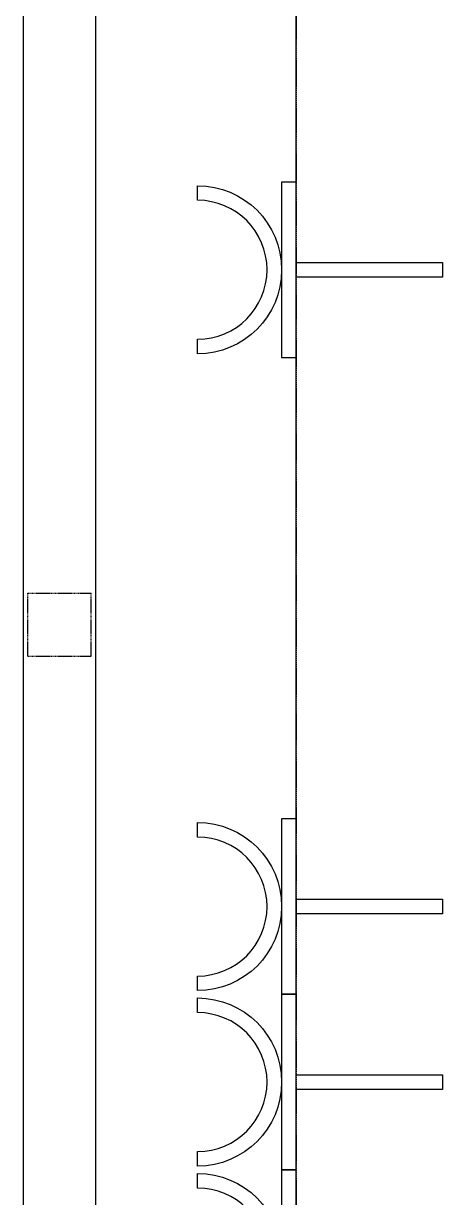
# Model space of a CAD drawing. Header units: inches. Extents: x 0 to 24647, y -6 to 17516.
# Drawn here: x 9139 to 9371, y 10312 to 10962 of the extents above; entities that cross this region are included whole.
import ezdxf

# ---------------------------------------------------------------- set-up
doc = ezdxf.new("R2010")
doc.units = ezdxf.units.IN
doc.header["$MEASUREMENT"] = 0
doc.linetypes.add('GESTRICHELT', pattern=[0.75, 0.5, -0.25])
doc.linetypes.add('STRICHPUNKT', pattern=[1, 0.5, -0.25, 0, -0.25])
for name, color, linetype in [('200', 7, 'Continuous'), ('230', 2, 'GESTRICHELT'), ('410E', 240, 'Continuous'), ('610', 4, 'STRICHPUNKT'), ('Xr-Site Floor Plans$0$Xr_Site-Floor plans$0$a-site_counter', 8, 'Continuous')]:
    doc.layers.add(name, color=color, linetype=linetype)
doc.layers.add('500', color=4, linetype='Continuous', lineweight=13)

# ---------------------------------------------------------------- blocks, each defined once
blk = doc.blocks.new('230V')
at = {"layer": '410E'}
blk.add_lwpolyline([(8.1, -48.6), (0, -48.6), (0, 48.6), (8.1, 48.6)], close=True, dxfattribs=at)
blk.add_lwpolyline([(54.675, 38.475), (54.675, 46.575, 1), (54.675, -46.575), (54.675, -38.475, -1)], format="xyb", close=True, dxfattribs=at)
blk.add_lwpolyline([(0, 4.05), (-81, 4.05), (-81, -4.05), (0, -4.05)], dxfattribs=at)
blk = doc.blocks.new('A$C0A803AA6')
at = {"layer": '610'}
blk.add_line((1527, 1320.8), (0, 1320.8), dxfattribs=at)
blk = doc.blocks.new('alihfpih')
at = {"layer": '200'}
for p, q in [((-3803.54, -12696.56), (-2673.54, -12696.56)), ((-3823.54, -12736.56), (-2653.54, -12736.56))]:
    blk.add_line(p, q, dxfattribs=at)
at = {"layer": '230'}
for p, q in [((-3256.04, -12699.06), (-3256.04, -12734.06)), ((-3256.04, -12699.06), (-3221.04, -12699.06)), ((-3221.04, -12699.06), (-3221.04, -12734.06)), ((-3256.04, -12734.06), (-3221.04, -12734.06))]:
    blk.add_line(p, q, dxfattribs=at)
blk = doc.blocks.new('A$C6C05235F')
blk.add_blockref('A$C0A803AA6', (0, 290.31))
at = {"layer": '410E', "extrusion": (0, 0, -1), "xscale": -1, "zscale": -1, "rotation": 90}
for p in [(-479.93, 1611.11), (-577.13, 1611.11), (-674.33, 1611.11), (-1027.08, 1611.11)]:
    blk.add_blockref('230V', p, dxfattribs=at)
at = {"layer": '500', "xscale": -1, "rotation": 180}
blk.add_blockref('alihfpih', (4069.05, -11236.56), dxfattribs=at)

msp = doc.modelspace()

# ---------------------------------------------------------------- linework, layer by layer
at = {"layer": 'Xr-Site Floor Plans$0$Xr_Site-Floor plans$0$a-site_counter', "ltscale": 2}
msp.add_line((9290.2, 4255.5), (9290.2, 11325.44), dxfattribs=at)

# ---------------------------------------------------------------- block references
at = {"layer": '500', "xscale": -1, "rotation": 270}
msp.add_blockref('A$C6C05235F', (7679.09, 9798.44), dxfattribs=at)

doc.saveas('drawing.dxf')
